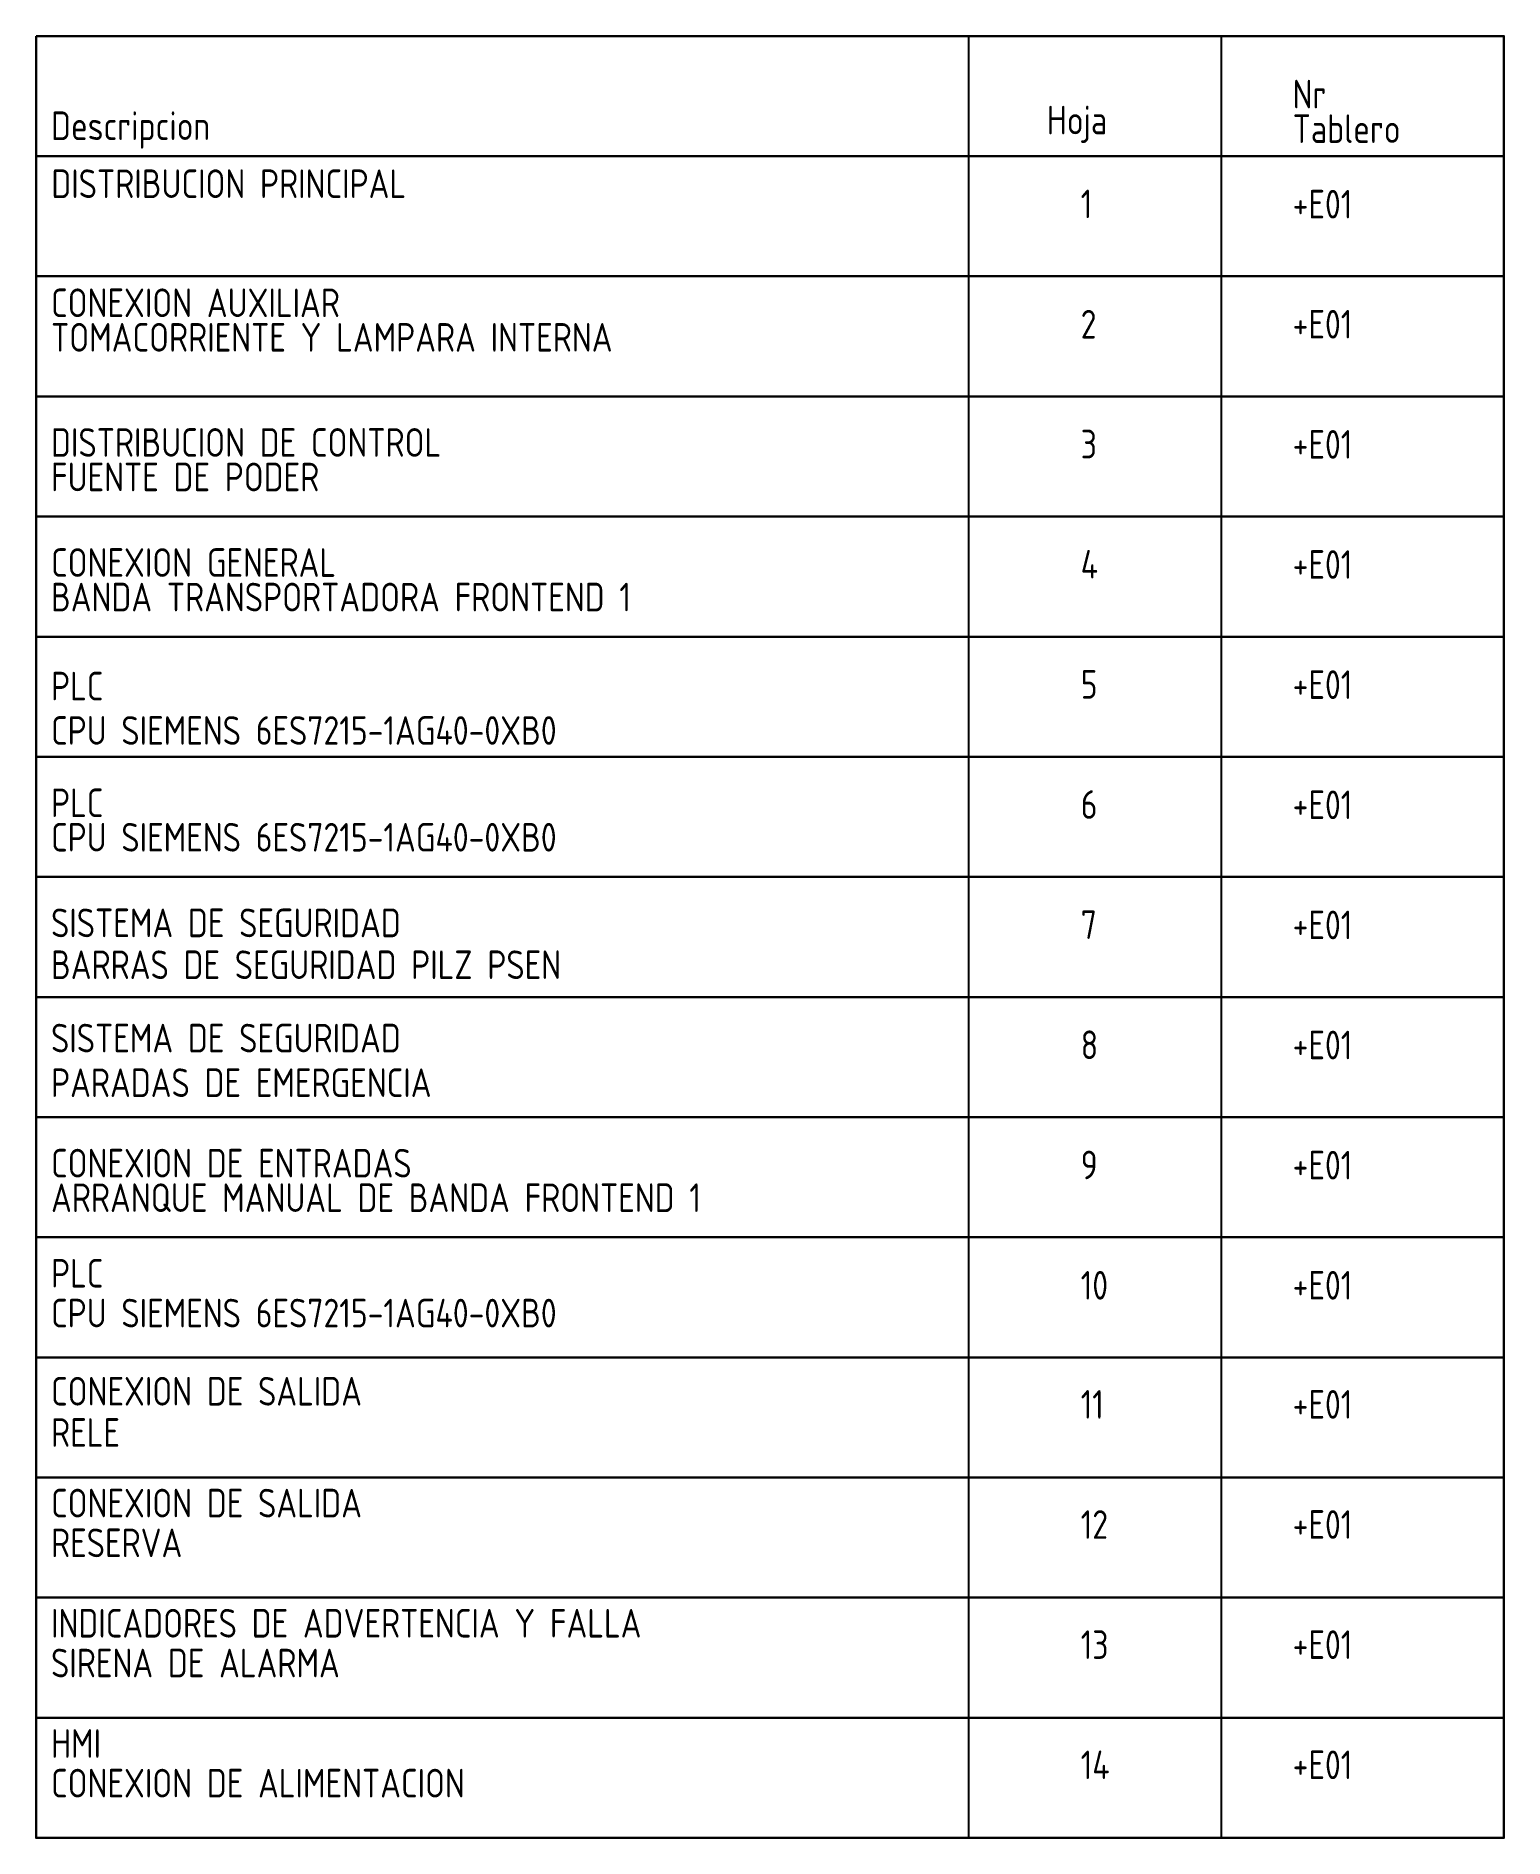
# Paper-space layout 'INDICE' of a CAD drawing. Header units: millimetres. Extents: x 133 to 287, y 42 to 231.
import ezdxf

# ---------------------------------------------------------------- set-up
doc = ezdxf.new("R2010")
doc.units = ezdxf.units.MM
doc.header["$MEASUREMENT"] = 0
doc.layers.add('PDF_Geometría', color=7, linetype='Continuous')
doc.layers.add('TAGS', color=150, linetype='Continuous')
doc.styles.add('WD_IEC', font='ISOCP2.shx', dxfattribs={"width": 0.9, "height": 4})

psp = doc.layouts.new('INDICE')

# ---------------------------------------------------------------- linework, layer by layer
for p, q in [((231.05, 230.99), (231.05, 42.02)), ((257.56, 230.99), (257.56, 42.02))]:
    psp.add_line(p, q)
at = {"layer": 'PDF_Geometría', "lineweight": 30}
for points in [[(133.26, 230.99), (133.26, 205.8), (287.23, 205.8), (287.23, 230.99)], [(133.26, 205.8), (133.26, 193.2), (287.23, 193.2), (287.23, 205.8)], [(133.26, 193.2), (133.26, 180.6), (287.23, 180.6), (287.23, 193.2)], [(133.26, 180.6), (133.26, 168), (287.23, 168), (287.23, 180.6)], [(133.26, 168), (133.26, 155.4), (287.23, 155.4), (287.23, 168)], [(133.26, 155.4), (133.26, 142.81), (287.23, 142.81), (287.23, 155.4)], [(133.26, 142.81), (133.26, 130.21), (287.23, 130.21), (287.23, 142.81)], [(133.26, 130.21), (133.26, 117.61), (287.23, 117.61), (287.23, 130.21)], [(133.26, 117.61), (133.26, 105.01), (287.23, 105.01), (287.23, 117.61)], [(133.26, 105.01), (133.26, 92.41), (287.23, 92.41), (287.23, 105.01)], [(133.26, 92.41), (133.26, 79.81), (287.23, 79.81), (287.23, 92.41)], [(133.26, 79.81), (133.26, 67.22), (287.23, 67.22), (287.23, 79.81)], [(133.26, 67.22), (133.26, 54.62), (287.23, 54.62), (287.23, 67.22)], [(133.26, 54.62), (133.26, 42.02), (287.23, 42.02), (287.23, 54.62)]]:
    psp.add_lwpolyline(points, close=True, dxfattribs=at)
psp.add_lwpolyline([(133.26, 218.4), (287.23, 218.4)], dxfattribs=at)
at = {"layer": 'PDF_Geometría', "color": 253, "lineweight": 9, "true_color": 0xa0a0a3}
psp.add_lwpolyline([(219.87, 205.8), (207.27, 205.8)], dxfattribs=at)

# ---------------------------------------------------------------- texts
at = {"layer": 'TAGS', "color": 18, "true_color": 0x240000, "char_height": 3, "attachment_point": 7, "style": 'WD_IEC'}
for s, insert in [('Nr', (265.06, 223.4)), ('Descripcion', (134.83, 219.18)), ('Hoja', (239.28, 219.78)), ('Tablero', (265.06, 219.78))]:
    psp.add_mtext(s, dxfattribs=dict(at, insert=insert))
at = {"layer": 'TAGS', "char_height": 3, "attachment_point": 7, "style": 'WD_IEC'}
for s, insert in [('DISTRIBUCION PRINCIPAL', (134.86, 214)), ('1', (242.83, 211.89)), ('+E01', (265.06, 211.86)), ('CONEXION AUXILIAR', (134.83, 201.51)), ('2', (242.83, 199.27)), ('+E01', (265.06, 199.27)), ('TOMACORRIENTE Y LAMPARA INTERNA', (134.83, 197.89)), ('DISTRIBUCION DE CONTROL', (134.83, 186.87)), ('3', (242.83, 186.7)), ('+E01', (265.06, 186.67)), ('FUENTE DE PODER', (134.83, 183.25)), ('CONEXION GENERAL', (134.83, 174.27)), ('4', (242.83, 174.1)), ('+E01', (265.06, 174.07)), ('BANDA TRANSPORTADORA FRONTEND 1', (134.83, 170.65)), ('5', (242.83, 161.5)), ('+E01', (265.06, 161.47)), ('PLC', (134.83, 161.32)), ('CPU SIEMENS 6ES7215-1AG40-0XB0', (134.83, 156.66)), ('PLC', (134.83, 149.08)), ('6', (242.83, 148.9)), ('+E01', (265.06, 148.87)), ('CPU SIEMENS 6ES7215-1AG40-0XB0', (134.83, 145.46)), ('SISTEMA DE SEGURIDAD', (134.83, 136.48)), ('7', (242.83, 136.3)), ('+E01', (265.06, 136.27)), ('BARRAS DE SEGURIDAD PILZ PSEN', (134.83, 132.09)), ('SISTEMA DE SEGURIDAD', (134.83, 124.4)), ('8', (242.83, 123.7)), ('+E01', (265.06, 123.68)), ('PARADAS DE EMERGENCIA', (134.83, 119.72)), ('CONEXION DE ENTRADAS', (134.83, 111.28)), ('9', (242.83, 111.1)), ('+E01', (265.06, 111.08)), ('ARRANQUE MANUAL DE BANDA FRONTEND 1', (134.83, 107.66)), ('PLC', (134.83, 99.74)), ('10', (242.83, 98.48)), ('+E01', (265.06, 98.48)), ('CPU SIEMENS 6ES7215-1AG40-0XB0', (134.83, 95.56)), ('CONEXION DE SALIDA', (134.83, 87.36)), ('11', (242.83, 85.99)), ('+E01', (265.06, 85.99)), ('RELE', (134.83, 83.04)), ('CONEXION DE SALIDA', (134.83, 75.63)), ('12', (242.83, 73.39)), ('+E01', (265.06, 73.39)), ('RESERVA', (134.83, 71.46)), ('INDICADORES DE ADVERTENCIA Y FALLA', (134.83, 63.03)), ('13', (242.83, 60.79)), ('+E01', (265.06, 60.79)), ('SIRENA DE ALARMA', (134.83, 58.86)), ('HMI', (134.83, 50.43)), ('14', (242.83, 48.19)), ('+E01', (265.06, 48.19)), ('CONEXION DE ALIMENTACION', (134.83, 46.26))]:
    psp.add_mtext(s, dxfattribs=dict(at, insert=insert))

doc.saveas('drawing.dxf')
